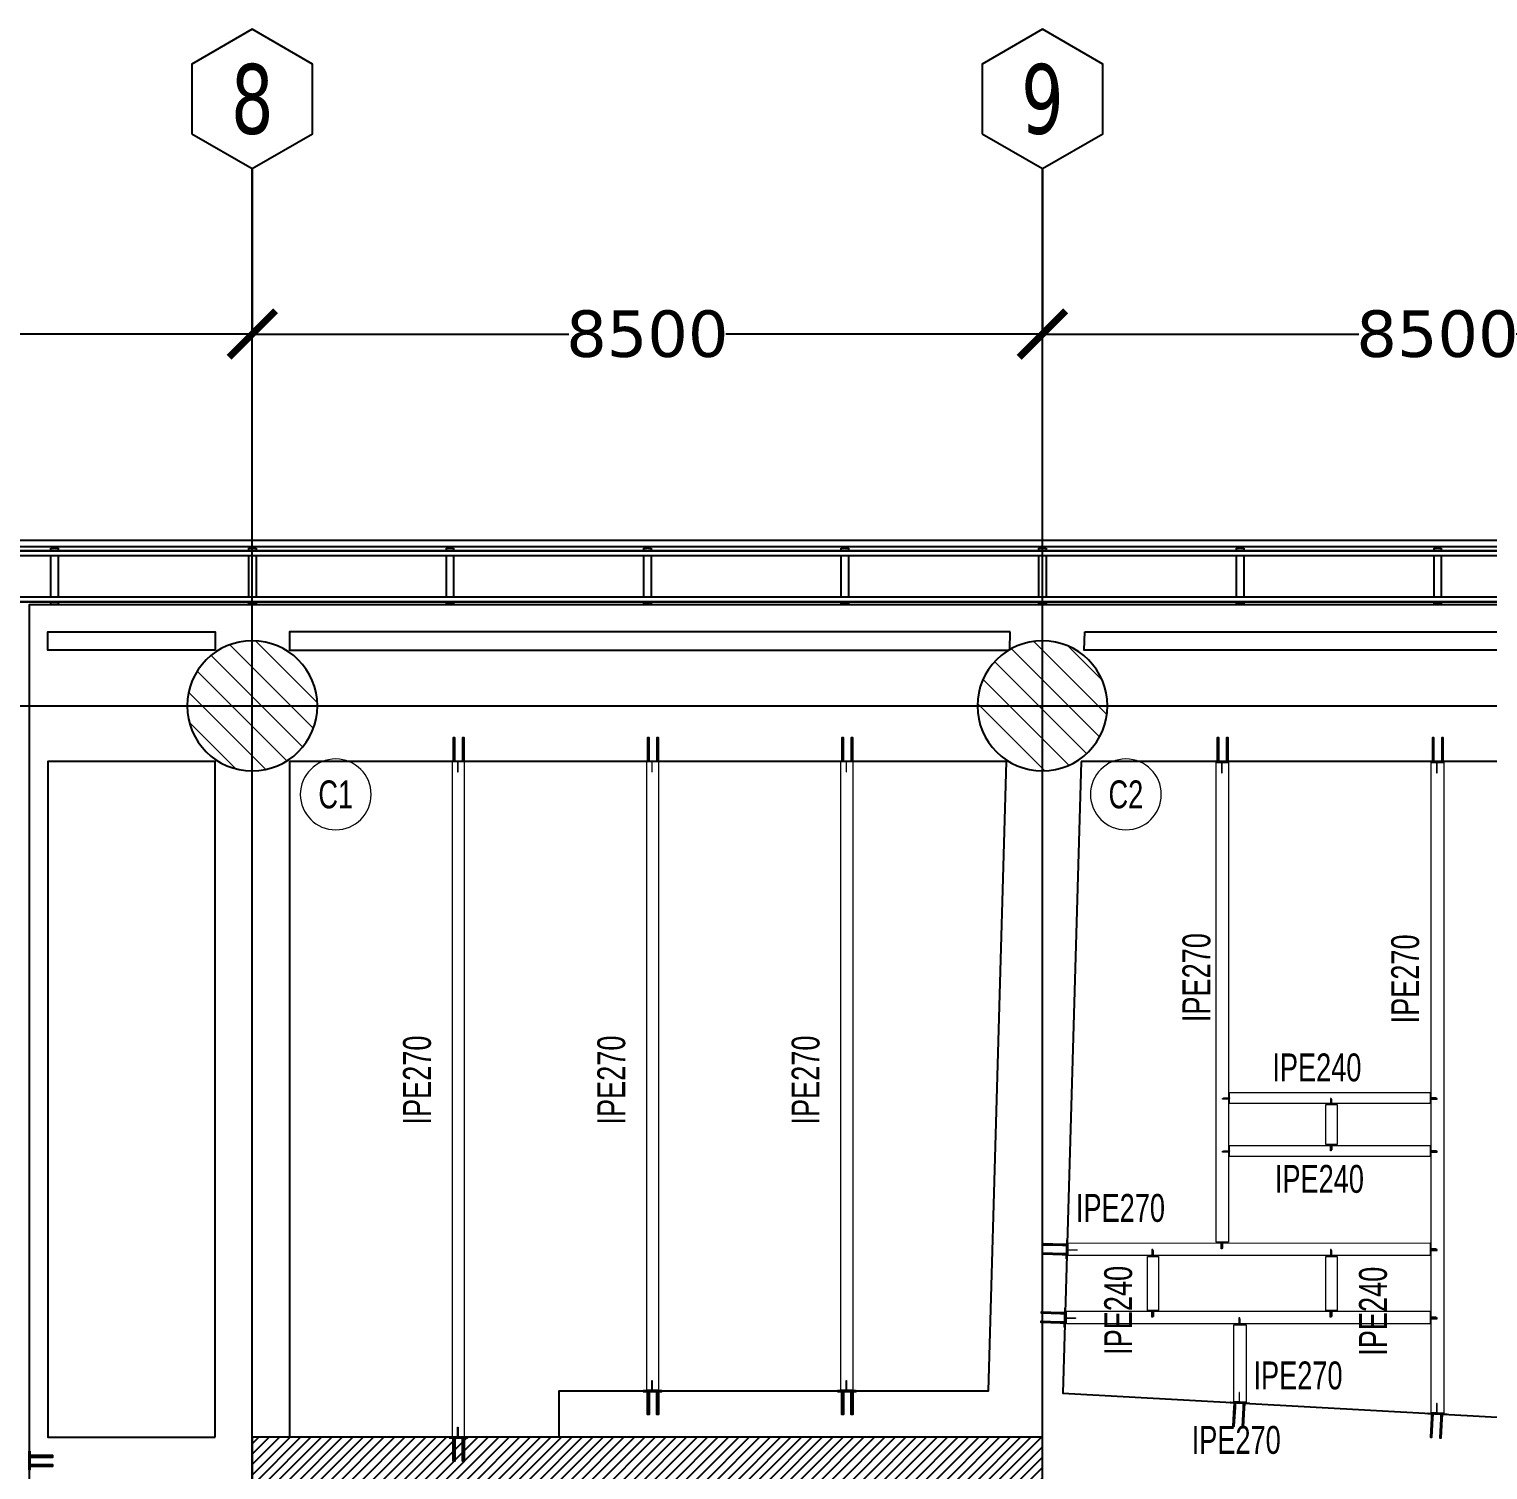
# Model space of a CAD drawing. Header units: millimetres. Extents: x -6598 to 74598, y -11659 to 33736.
# Drawn here: x 6100 to 21791, y 17280 to 32781 of the extents above; entities that cross this region are included whole.
import ezdxf
from ezdxf.enums import TextEntityAlignment as Align

# ---------------------------------------------------------------- set-up
doc = ezdxf.new("R2010")
doc.units = ezdxf.units.MM
for name, color, linetype, lineweight in [('0-1', 250, 'Continuous', 5), ('E_B_PLACA-1', 10, 'Continuous', 25), ('E_B_PLACA-2', 31, 'Continuous', 25), ('E_COLUMNAS', 1, 'Continuous', 18), ('E_COLUMNAS-2', 1, 'Continuous', 25), ('E_COLUMNAS-3', 1, 'Continuous', 35), ('E_TEXTO', 3, 'Continuous', 9), ('E_VIGAS-1', 31, 'Continuous', 25), ('E_VIGAS-2', 10, 'Continuous', 25), ('HCB-VIGAS', 4, 'Continuous', 15)]:
    doc.layers.add(name, color=color, linetype=linetype, lineweight=lineweight)
for name, color, linetype in [('COTAS', 8, 'Continuous'), ('HCB-ACH_PANT', 253, 'Continuous'), ('HCB-EJES', 1, 'Continuous'), ('HCB-PLATINAS', 5, 'Continuous'), ('HCB-ROTULOS', 2, 'Continuous'), ('HCB_PANTALLAS', 6, 'Continuous')]:
    doc.layers.add(name, color=color, linetype=linetype)
doc.styles.add('Arial Narrow', font='', dxfattribs={"width": 0.85, "height": 0.3})
doc.styles.add('Arial Narrow_1', font='', dxfattribs={"width": 0.85, "height": 0.3})
doc.styles.add('ROMANT', font='romant.shx', dxfattribs={"width": 0.8})
doc.styles.add('VERDANA', font='verdana.ttf')
doc.styles.get('Arial Narrow').set_extended_font_data('Arial Narrow')
doc.styles.get('Arial Narrow_1').set_extended_font_data('Arial Narrow')
doc.dimstyles.new('1.125', dxfattribs={"dimscale": 0, "dimtxt": 500, "dimasz": 500, "dimexe": 4, "dimexo": 4, "dimgap": 15, "dimtad": 0, "dimdec": 0, "dimzin": 4, "dimdsep": 46, "dimtxsty": 'ROMANT', "dimblk": 'ARCHTICK', "dimcen": -10, "dimclrd": 256, "dimclrt": 3, "dimadec": 0, "dimazin": 0, "dimtfac": 1, "dimtdec": 0, "dimtix": 1, "dimtmove": 0, "dimatfit": 0, "dimldrblk": 'OBLIQUE', "dimfxl": 0.05, "dimtolj": 1, "dimtzin": 0, "dimarcsym": 0})

# ---------------------------------------------------------------- blocks, each defined once
blk = doc.blocks.new('EST_SFM_VIGA-METALICA-SECCION-C - EST_SFM_VIGA-METALICA-UPN160-1606674-_34_00m_N_E_-NIVEL-9 DOC')
at = {"layer": 'E_VIGAS-1'}
for p, q in [((30.113, 0.018), (-30.274, 0.018)), ((-30.269, -0.047), (30.107, -0.047))]:
    blk.add_line(p, q, dxfattribs=at)
blk = doc.blocks.new('EST_SFM_VIGA-METALICA-SECCION-C - EST_SFM_VIGA-METALICA-UPN100-1526554-_34_00m_N_E_-NIVEL-9 DOC')
at = {"layer": 'E_VIGAS-2'}
for p, q in [((34.942, 0.018), (-34.929, 0.018)), ((-34.929, -0.032), (34.942, -0.032))]:
    blk.add_line(p, q, dxfattribs=at)
blk = doc.blocks.new('EST_SFM_VIGA-METALICA-SECCION-C - EST_SFM_VIGA-METALICA-UPN100-1526616-_34_00m_N_E_-NIVEL-9 DOC')
at = {"layer": 'E_VIGAS-2'}
for p, q in [((34.044, 0.032), (-34.827, 0.032)), ((-34.827, -0.018), (34.044, -0.018))]:
    blk.add_line(p, q, dxfattribs=at)
blk = doc.blocks.new('DCTIB_CNI_EST_MOD-1A-FAC_0001_rvt-1-_34_00m_N_E_-NIVEL-9 DOC')
at = {"layer": 'E_B_PLACA-1'}
for p, q in [((-75.147, 167.83), (-5.177, 167.83)), ((-5.727, 167.28), (-74.597, 167.28))]:
    blk.add_line(p, q, dxfattribs=at)
at = {"layer": 'E_B_PLACA-2'}
for p, q in [((-5.177, 167.83), (-75.147, 167.83)), ((-74.597, 167.28), (-5.727, 167.28))]:
    blk.add_line(p, q, dxfattribs=at)
at = {"layer": 'E_VIGAS-1'}
for p, q in [((-67.828, 167.859), (-67.8, 167.859)), ((-67.828, 167.858), (-67.828, 167.859)), ((-67.746, 167.858), (-67.828, 167.858)), ((-67.828, 167.83), (-67.828, 167.858)), ((-67.79, 167.864), (-67.79, 167.878)), ((-67.79, 167.859), (-67.79, 167.864)), ((-67.785, 167.878), (-67.785, 167.864)), ((-67.785, 167.864), (-67.785, 167.859)), ((-67.774, 167.859), (-67.746, 167.859)), ((-67.746, 167.859), (-67.746, 167.858)), ((-67.746, 167.83), (-67.746, 167.858)), ((-65.703, 167.858), (-65.703, 167.859)), ((-65.703, 167.859), (-65.675, 167.859)), ((-65.621, 167.858), (-65.703, 167.858)), ((-65.703, 167.858), (-65.703, 167.83)), ((-65.665, 167.864), (-65.665, 167.878)), ((-65.665, 167.859), (-65.665, 167.864)), ((-65.66, 167.878), (-65.66, 167.864)), ((-65.66, 167.864), (-65.66, 167.859)), ((-65.649, 167.859), (-65.621, 167.859)), ((-65.621, 167.859), (-65.621, 167.858)), ((-65.621, 167.858), (-65.621, 167.83)), ((-63.578, 167.858), (-63.578, 167.859)), ((-63.578, 167.859), (-63.55, 167.859)), ((-63.496, 167.858), (-63.578, 167.858)), ((-63.578, 167.858), (-63.578, 167.83)), ((-63.54, 167.864), (-63.54, 167.878)), ((-63.54, 167.859), (-63.54, 167.864)), ((-63.535, 167.878), (-63.535, 167.864)), ((-63.535, 167.864), (-63.535, 167.859)), ((-63.524, 167.859), (-63.496, 167.859)), ((-63.496, 167.859), (-63.496, 167.858)), ((-63.496, 167.858), (-63.496, 167.83)), ((-61.453, 167.858), (-61.453, 167.859)), ((-61.453, 167.859), (-61.425, 167.859)), ((-61.371, 167.858), (-61.453, 167.858)), ((-61.453, 167.858), (-61.453, 167.83)), ((-61.415, 167.864), (-61.415, 167.878)), ((-61.415, 167.859), (-61.415, 167.864)), ((-61.41, 167.878), (-61.41, 167.864)), ((-61.41, 167.864), (-61.41, 167.859)), ((-61.399, 167.859), (-61.371, 167.859)), ((-61.371, 167.859), (-61.371, 167.858)), ((-61.371, 167.858), (-61.371, 167.83)), ((-59.328, 167.859), (-59.3, 167.859)), ((-59.328, 167.858), (-59.328, 167.859)), ((-59.246, 167.858), (-59.328, 167.858)), ((-59.328, 167.83), (-59.328, 167.858)), ((-59.29, 167.864), (-59.29, 167.878)), ((-59.29, 167.859), (-59.29, 167.864)), ((-59.285, 167.878), (-59.285, 167.864)), ((-59.285, 167.864), (-59.285, 167.859)), ((-59.274, 167.859), (-59.246, 167.859)), ((-59.246, 167.859), (-59.246, 167.858)), ((-59.246, 167.83), (-59.246, 167.858)), ((-57.203, 167.858), (-57.203, 167.859)), ((-57.203, 167.859), (-57.176, 167.859)), ((-57.121, 167.858), (-57.203, 167.858)), ((-57.203, 167.858), (-57.203, 167.83)), ((-57.165, 167.864), (-57.165, 167.878)), ((-57.165, 167.859), (-57.165, 167.864)), ((-57.16, 167.878), (-57.16, 167.864)), ((-57.16, 167.864), (-57.16, 167.859)), ((-57.149, 167.859), (-57.121, 167.859)), ((-57.121, 167.859), (-57.121, 167.858)), ((-57.121, 167.858), (-57.121, 167.83)), ((-55.078, 167.858), (-55.078, 167.859)), ((-55.078, 167.859), (-55.05, 167.859)), ((-54.996, 167.858), (-55.078, 167.858)), ((-55.078, 167.858), (-55.078, 167.83)), ((-55.04, 167.864), (-55.04, 167.878)), ((-55.04, 167.859), (-55.04, 167.864)), ((-55.035, 167.878), (-55.035, 167.864)), ((-55.035, 167.864), (-55.035, 167.859)), ((-55.024, 167.859), (-54.996, 167.859)), ((-54.996, 167.859), (-54.996, 167.858)), ((-54.996, 167.858), (-54.996, 167.83)), ((-52.953, 167.858), (-52.953, 167.859)), ((-52.953, 167.859), (-52.925, 167.859)), ((-52.871, 167.858), (-52.953, 167.858)), ((-52.953, 167.858), (-52.953, 167.83)), ((-52.915, 167.864), (-52.915, 167.878)), ((-52.915, 167.859), (-52.915, 167.864)), ((-52.91, 167.878), (-52.91, 167.864)), ((-52.91, 167.864), (-52.91, 167.859)), ((-52.899, 167.859), (-52.871, 167.859)), ((-52.871, 167.859), (-52.871, 167.858)), ((-52.871, 167.858), (-52.871, 167.83)), ((-67.828, 167.252), (-67.828, 167.28)), ((-67.746, 167.252), (-67.746, 167.28)), ((-65.703, 167.28), (-65.703, 167.263)), ((-65.621, 167.28), (-65.621, 167.263)), ((-63.578, 167.28), (-63.578, 167.263)), ((-63.496, 167.28), (-63.496, 167.263)), ((-61.453, 167.28), (-61.453, 167.263)), ((-61.371, 167.28), (-61.371, 167.263)), ((-59.328, 167.263), (-59.328, 167.28)), ((-59.246, 167.263), (-59.246, 167.28)), ((-57.203, 167.28), (-57.203, 167.263)), ((-57.121, 167.28), (-57.121, 167.263)), ((-55.078, 167.28), (-55.078, 167.263)), ((-54.996, 167.28), (-54.996, 167.263)), ((-52.953, 167.28), (-52.953, 167.26)), ((-52.871, 167.28), (-52.871, 167.26)), ((-67.746, 167.252), (-67.828, 167.252)), ((-65.621, 167.263), (-65.703, 167.263)), ((-63.496, 167.263), (-63.578, 167.263)), ((-61.371, 167.263), (-61.453, 167.263)), ((-59.246, 167.263), (-59.328, 167.263)), ((-57.121, 167.263), (-57.203, 167.263)), ((-54.996, 167.263), (-55.078, 167.263)), ((-52.871, 167.26), (-52.953, 167.26))]:
    blk.add_line(p, q, dxfattribs=at)
for points, knots in [([(-67.79, 167.864), (-67.79, 167.863), (-67.79, 167.862), (-67.792, 167.86), (-67.793, 167.86), (-67.795, 167.859), (-67.796, 167.859), (-67.797, 167.859), (-67.799, 167.859), (-67.8, 167.859)], [0, 0, 0, 0, 0.285714, 0.428571, 0.571429, 0.678571, 0.732143, 0.785714, 1, 1, 1, 1]), ([(-67.8, 167.859), (-67.799, 167.859), (-67.798, 167.859), (-67.795, 167.859), (-67.793, 167.86), (-67.791, 167.86), (-67.79, 167.862), (-67.79, 167.863), (-67.79, 167.864)], [0, 0, 0, 0, 0.142857, 0.285714, 0.428571, 0.571429, 0.785714, 1, 1, 1, 1]), ([(-67.785, 167.864), (-67.785, 167.863), (-67.784, 167.862), (-67.783, 167.86), (-67.781, 167.86), (-67.78, 167.859), (-67.779, 167.859), (-67.777, 167.859), (-67.775, 167.859), (-67.774, 167.859)], [0, 0, 0, 0, 0.285714, 0.428571, 0.571429, 0.678571, 0.732143, 0.785714, 1, 1, 1, 1]), ([(-67.774, 167.859), (-67.775, 167.859), (-67.776, 167.859), (-67.779, 167.859), (-67.781, 167.86), (-67.783, 167.86), (-67.784, 167.862), (-67.785, 167.863), (-67.785, 167.864)], [0, 0, 0, 0, 0.142857, 0.285714, 0.428571, 0.571429, 0.785714, 1, 1, 1, 1]), ([(-65.675, 167.859), (-65.674, 167.859), (-65.673, 167.859), (-65.67, 167.859), (-65.668, 167.86), (-65.666, 167.86), (-65.665, 167.862), (-65.665, 167.863), (-65.665, 167.864)], [0, 0, 0, 0, 0.142857, 0.285714, 0.428571, 0.571429, 0.785714, 1, 1, 1, 1]), ([(-65.665, 167.864), (-65.665, 167.863), (-65.665, 167.862), (-65.667, 167.86), (-65.668, 167.86), (-65.67, 167.859), (-65.671, 167.859), (-65.672, 167.859), (-65.674, 167.859), (-65.675, 167.859)], [0, 0, 0, 0, 0.285714, 0.428571, 0.571429, 0.678571, 0.732143, 0.785714, 1, 1, 1, 1]), ([(-65.649, 167.859), (-65.65, 167.859), (-65.651, 167.859), (-65.654, 167.859), (-65.656, 167.86), (-65.658, 167.86), (-65.659, 167.862), (-65.66, 167.863), (-65.66, 167.864)], [0, 0, 0, 0, 0.142857, 0.285714, 0.428571, 0.571429, 0.785714, 1, 1, 1, 1]), ([(-65.66, 167.864), (-65.66, 167.863), (-65.659, 167.862), (-65.658, 167.86), (-65.656, 167.86), (-65.655, 167.859), (-65.654, 167.859), (-65.652, 167.859), (-65.65, 167.859), (-65.649, 167.859)], [0, 0, 0, 0, 0.285714, 0.428571, 0.571429, 0.678571, 0.732143, 0.785714, 1, 1, 1, 1]), ([(-63.55, 167.859), (-63.549, 167.859), (-63.548, 167.859), (-63.545, 167.859), (-63.543, 167.86), (-63.541, 167.86), (-63.54, 167.862), (-63.54, 167.863), (-63.54, 167.864)], [0, 0, 0, 0, 0.142857, 0.285714, 0.428571, 0.571429, 0.785714, 1, 1, 1, 1]), ([(-63.54, 167.864), (-63.54, 167.863), (-63.54, 167.862), (-63.542, 167.86), (-63.543, 167.86), (-63.545, 167.859), (-63.546, 167.859), (-63.547, 167.859), (-63.549, 167.859), (-63.55, 167.859)], [0, 0, 0, 0, 0.285714, 0.428571, 0.571429, 0.678571, 0.732143, 0.785714, 1, 1, 1, 1]), ([(-63.524, 167.859), (-63.525, 167.859), (-63.526, 167.859), (-63.529, 167.859), (-63.531, 167.86), (-63.533, 167.86), (-63.534, 167.862), (-63.535, 167.863), (-63.535, 167.864)], [0, 0, 0, 0, 0.142857, 0.285714, 0.428571, 0.571429, 0.785714, 1, 1, 1, 1]), ([(-63.535, 167.864), (-63.535, 167.863), (-63.534, 167.862), (-63.533, 167.86), (-63.531, 167.86), (-63.53, 167.859), (-63.529, 167.859), (-63.527, 167.859), (-63.525, 167.859), (-63.524, 167.859)], [0, 0, 0, 0, 0.285714, 0.428571, 0.571429, 0.678571, 0.732143, 0.785714, 1, 1, 1, 1]), ([(-61.425, 167.859), (-61.424, 167.859), (-61.423, 167.859), (-61.42, 167.859), (-61.418, 167.86), (-61.416, 167.86), (-61.415, 167.862), (-61.415, 167.863), (-61.415, 167.864)], [0, 0, 0, 0, 0.142857, 0.285714, 0.428571, 0.571429, 0.785714, 1, 1, 1, 1]), ([(-61.415, 167.864), (-61.415, 167.863), (-61.415, 167.862), (-61.417, 167.86), (-61.418, 167.86), (-61.42, 167.859), (-61.421, 167.859), (-61.422, 167.859), (-61.424, 167.859), (-61.425, 167.859)], [0, 0, 0, 0, 0.285714, 0.428571, 0.571429, 0.678571, 0.732143, 0.785714, 1, 1, 1, 1]), ([(-61.399, 167.859), (-61.4, 167.859), (-61.401, 167.859), (-61.404, 167.859), (-61.406, 167.86), (-61.408, 167.86), (-61.409, 167.862), (-61.41, 167.863), (-61.41, 167.864)], [0, 0, 0, 0, 0.142857, 0.285714, 0.428571, 0.571429, 0.785714, 1, 1, 1, 1]), ([(-61.41, 167.864), (-61.41, 167.863), (-61.409, 167.862), (-61.408, 167.86), (-61.406, 167.86), (-61.405, 167.859), (-61.404, 167.859), (-61.402, 167.859), (-61.4, 167.859), (-61.399, 167.859)], [0, 0, 0, 0, 0.285714, 0.428571, 0.571429, 0.678571, 0.732143, 0.785714, 1, 1, 1, 1]), ([(-59.29, 167.864), (-59.29, 167.863), (-59.29, 167.862), (-59.292, 167.86), (-59.293, 167.86), (-59.295, 167.859), (-59.296, 167.859), (-59.297, 167.859), (-59.299, 167.859), (-59.3, 167.859)], [0, 0, 0, 0, 0.285714, 0.428571, 0.571429, 0.678571, 0.732143, 0.785714, 1, 1, 1, 1]), ([(-59.3, 167.859), (-59.299, 167.859), (-59.298, 167.859), (-59.295, 167.859), (-59.293, 167.86), (-59.291, 167.86), (-59.29, 167.862), (-59.29, 167.863), (-59.29, 167.864)], [0, 0, 0, 0, 0.142857, 0.285714, 0.428571, 0.571429, 0.785714, 1, 1, 1, 1]), ([(-59.285, 167.864), (-59.285, 167.863), (-59.284, 167.862), (-59.283, 167.86), (-59.281, 167.86), (-59.28, 167.859), (-59.279, 167.859), (-59.277, 167.859), (-59.275, 167.859), (-59.274, 167.859)], [0, 0, 0, 0, 0.285714, 0.428571, 0.571429, 0.678571, 0.732143, 0.785714, 1, 1, 1, 1]), ([(-59.274, 167.859), (-59.275, 167.859), (-59.276, 167.859), (-59.279, 167.859), (-59.281, 167.86), (-59.283, 167.86), (-59.284, 167.862), (-59.285, 167.863), (-59.285, 167.864)], [0, 0, 0, 0, 0.142857, 0.285714, 0.428571, 0.571429, 0.785714, 1, 1, 1, 1]), ([(-57.176, 167.859), (-57.175, 167.859), (-57.173, 167.859), (-57.171, 167.859), (-57.168, 167.86), (-57.167, 167.86), (-57.165, 167.862), (-57.165, 167.863), (-57.165, 167.864)], [0, 0, 0, 0, 0.142857, 0.285714, 0.428571, 0.571429, 0.785714, 1, 1, 1, 1]), ([(-57.165, 167.864), (-57.165, 167.863), (-57.165, 167.862), (-57.167, 167.86), (-57.168, 167.86), (-57.17, 167.859), (-57.171, 167.859), (-57.173, 167.859), (-57.174, 167.859), (-57.176, 167.859)], [0, 0, 0, 0, 0.285714, 0.428571, 0.571429, 0.678571, 0.732143, 0.785714, 1, 1, 1, 1]), ([(-57.149, 167.859), (-57.15, 167.859), (-57.152, 167.859), (-57.154, 167.859), (-57.156, 167.86), (-57.158, 167.86), (-57.16, 167.862), (-57.16, 167.863), (-57.16, 167.864)], [0, 0, 0, 0, 0.142857, 0.285714, 0.428571, 0.571429, 0.785714, 1, 1, 1, 1]), ([(-57.16, 167.864), (-57.16, 167.863), (-57.159, 167.862), (-57.158, 167.86), (-57.156, 167.86), (-57.155, 167.859), (-57.154, 167.859), (-57.152, 167.859), (-57.15, 167.859), (-57.149, 167.859)], [0, 0, 0, 0, 0.285714, 0.428571, 0.571429, 0.678571, 0.732143, 0.785714, 1, 1, 1, 1]), ([(-55.05, 167.859), (-55.049, 167.859), (-55.048, 167.859), (-55.045, 167.859), (-55.043, 167.86), (-55.041, 167.86), (-55.04, 167.862), (-55.04, 167.863), (-55.04, 167.864)], [0, 0, 0, 0, 0.142857, 0.285714, 0.428571, 0.571429, 0.785714, 1, 1, 1, 1]), ([(-55.04, 167.864), (-55.04, 167.863), (-55.04, 167.862), (-55.042, 167.86), (-55.043, 167.86), (-55.045, 167.859), (-55.046, 167.859), (-55.047, 167.859), (-55.049, 167.859), (-55.05, 167.859)], [0, 0, 0, 0, 0.285714, 0.428571, 0.571429, 0.678571, 0.732143, 0.785714, 1, 1, 1, 1]), ([(-55.024, 167.859), (-55.025, 167.859), (-55.026, 167.859), (-55.029, 167.859), (-55.031, 167.86), (-55.033, 167.86), (-55.034, 167.862), (-55.035, 167.863), (-55.035, 167.864)], [0, 0, 0, 0, 0.142857, 0.285714, 0.428571, 0.571429, 0.785714, 1, 1, 1, 1]), ([(-55.035, 167.864), (-55.035, 167.863), (-55.034, 167.862), (-55.033, 167.86), (-55.031, 167.86), (-55.03, 167.859), (-55.029, 167.859), (-55.027, 167.859), (-55.025, 167.859), (-55.024, 167.859)], [0, 0, 0, 0, 0.285714, 0.428571, 0.571429, 0.678571, 0.732143, 0.785714, 1, 1, 1, 1]), ([(-52.925, 167.859), (-52.924, 167.859), (-52.923, 167.859), (-52.92, 167.859), (-52.918, 167.86), (-52.916, 167.86), (-52.915, 167.862), (-52.915, 167.863), (-52.915, 167.864)], [0, 0, 0, 0, 0.142857, 0.285714, 0.428571, 0.571429, 0.785714, 1, 1, 1, 1]), ([(-52.915, 167.864), (-52.915, 167.863), (-52.915, 167.862), (-52.917, 167.86), (-52.918, 167.86), (-52.92, 167.859), (-52.921, 167.859), (-52.922, 167.859), (-52.924, 167.859), (-52.925, 167.859)], [0, 0, 0, 0, 0.285714, 0.428571, 0.571429, 0.678571, 0.732143, 0.785714, 1, 1, 1, 1]), ([(-52.899, 167.859), (-52.9, 167.859), (-52.901, 167.859), (-52.904, 167.859), (-52.906, 167.86), (-52.908, 167.86), (-52.909, 167.862), (-52.91, 167.863), (-52.91, 167.864)], [0, 0, 0, 0, 0.142857, 0.285714, 0.428571, 0.571429, 0.785714, 1, 1, 1, 1]), ([(-52.91, 167.864), (-52.91, 167.863), (-52.909, 167.862), (-52.908, 167.86), (-52.906, 167.86), (-52.905, 167.859), (-52.904, 167.859), (-52.902, 167.859), (-52.9, 167.859), (-52.899, 167.859)], [0, 0, 0, 0, 0.285714, 0.428571, 0.571429, 0.678571, 0.732143, 0.785714, 1, 1, 1, 1])]:
    blk.add_open_spline(points, degree=3, knots=knots, dxfattribs=at)
at = {"layer": 'E_VIGAS-2'}
for p, q in [((-67.828, 167.33), (-67.828, 167.78)), ((-67.746, 167.33), (-67.746, 167.78)), ((-65.703, 167.78), (-65.703, 167.33)), ((-65.621, 167.78), (-65.621, 167.33)), ((-63.578, 167.78), (-63.578, 167.33)), ((-63.496, 167.78), (-63.496, 167.33)), ((-61.453, 167.78), (-61.453, 167.33)), ((-61.371, 167.78), (-61.371, 167.33)), ((-59.328, 167.33), (-59.328, 167.78)), ((-59.246, 167.33), (-59.246, 167.78)), ((-57.203, 167.78), (-57.203, 167.33)), ((-57.121, 167.78), (-57.121, 167.33)), ((-55.078, 167.78), (-55.078, 167.33)), ((-54.996, 167.78), (-54.996, 167.33)), ((-52.953, 167.78), (-52.953, 167.33)), ((-52.871, 167.78), (-52.871, 167.33))]:
    blk.add_line(p, q, dxfattribs=at)
at = {"layer": 'E_VIGAS-1'}
for name, p in [('EST_SFM_VIGA-METALICA-SECCION-C - EST_SFM_VIGA-METALICA-UPN160-1606674-_34_00m_N_E_-NIVEL-9 DOC', (-40.084, 167.925)), ('EST_SFM_VIGA-METALICA-SECCION-C - EST_SFM_VIGA-METALICA-UPN100-1526554-_34_00m_N_E_-NIVEL-9 DOC', (-40.169, 167.812)), ('EST_SFM_VIGA-METALICA-SECCION-C - EST_SFM_VIGA-METALICA-UPN100-1526616-_34_00m_N_E_-NIVEL-9 DOC', (-39.77, 167.298))]:
    blk.add_blockref(name, p, dxfattribs=at)
blk = doc.blocks.new('EST_SCM_COLUMNA-SECCION-CIRCULAR - EST_SCM_COLUMNA-CONCRETO-CIRCULAR_Ø_140cm-2594354-_34_00m_N_E_-NIVEL-9 DOC')
at = {"layer": 'E_COLUMNAS'}
h = blk.add_hatch(dxfattribs=at)
h.set_pattern_fill('FP_13', color=256, style=0, pattern_type=2)
h.set_pattern_definition([(135, (65.662, -166.162), (-0.15909903, -0.15909903), [])])
h.paths.add_polyline_path([(0, -0.7), (0.091, -0.694), (0.181, -0.676), (0.268, -0.647), (0.359, -0.6), (0.426, -0.555), (0.501, -0.488), (0.559, -0.42), (0.609, -0.345), (0.65, -0.258), (0.678, -0.174), (0.694, -0.084), (0.7, 0.001), (0.694, 0.091), (0.676, 0.181), (0.647, 0.268), (0.606, 0.35), (0.555, 0.426), (0.495, 0.495), (0.426, 0.555), (0.35, 0.606), (0.268, 0.647), (0.169, 0.679), (0.079, 0.695), (0, 0.7), (-0.091, 0.694), (-0.181, 0.676), (-0.268, 0.647), (-0.35, 0.606), (-0.426, 0.555), (-0.495, 0.495), (-0.555, 0.426), (-0.606, 0.35), (-0.65, 0.258), (-0.678, 0.174), (-0.694, 0.084), (-0.7, 0), (-0.694, -0.091), (-0.676, -0.181), (-0.647, -0.268), (-0.606, -0.35), (-0.555, -0.426), (-0.495, -0.495), (-0.426, -0.555), (-0.35, -0.606), (-0.268, -0.647), (-0.169, -0.679), (-0.079, -0.695), (0, -0.7)])
at = {"layer": 'E_COLUMNAS-2'}
for start, end in [(0, 180), (180, 0)]:
    blk.add_arc((0, 0), 0.7, start, end, dxfattribs=at)
blk = doc.blocks.new('EST_SCM_COLUMNA-SECCION-CIRCULAR - EST_SCM_COLUMNA-CONCRETO-CIRCULAR_Ø_140cm-V15-_34_00m_N_E_-NIVEL-9 DOC')
at = {"layer": 'E_COLUMNAS'}
h = blk.add_hatch(dxfattribs=at)
h.set_pattern_fill('FP_15', color=256, style=0, pattern_type=2)
h.set_pattern_definition([(135, (57.162, -166.162), (-0.15909903, -0.15909903), [])])
h.paths.add_polyline_path([(0, -0.7), (0.091, -0.694), (0.181, -0.676), (0.268, -0.647), (0.359, -0.6), (0.434, -0.549), (0.501, -0.488), (0.56, -0.419), (0.609, -0.344), (0.648, -0.263), (0.677, -0.177), (0.694, -0.088), (0.7, 0.001), (0.694, 0.091), (0.676, 0.181), (0.647, 0.268), (0.606, 0.35), (0.555, 0.426), (0.495, 0.495), (0.426, 0.555), (0.35, 0.606), (0.268, 0.647), (0.181, 0.676), (0.091, 0.694), (0, 0.7), (-0.104, 0.692), (-0.193, 0.672), (-0.268, 0.647), (-0.361, 0.599), (-0.435, 0.548), (-0.501, 0.488), (-0.56, 0.419), (-0.609, 0.344), (-0.648, 0.263), (-0.677, 0.177), (-0.694, 0.084), (-0.7, 0), (-0.694, -0.091), (-0.676, -0.181), (-0.647, -0.268), (-0.606, -0.35), (-0.555, -0.426), (-0.491, -0.498), (-0.426, -0.555), (-0.35, -0.606), (-0.268, -0.647), (-0.181, -0.676), (-0.084, -0.694), (0, -0.7)])
at = {"layer": 'E_COLUMNAS-2'}
for start, end in [(0, 180), (180, 0)]:
    blk.add_arc((0, 0), 0.7, start, end, dxfattribs=at)
blk = doc.blocks.new('_ArchTick')
at = {"color": 0, "linetype": 'ByBlock', "const_width": 0.15}
blk.add_lwpolyline([(-0.5, -0.5), (0.5, 0.5)], dxfattribs=at)
blk = doc.blocks.new('*D456')
at = {"layer": 'COTAS', "color": 0, "lineweight": -2, "transparency": 16777216}
for p, q in [((0, 31277), (0, 29496)), ((8500, 31277), (8500, 29496))]:
    blk.add_line(p, q, dxfattribs=at)
at = {"layer": 'COTAS', "lineweight": -2, "transparency": 16777216}
for p, q in [((0, 29500), (3404, 29500)), ((8500, 29500), (5096, 29500))]:
    blk.add_line(p, q, dxfattribs=at)
at = {"layer": 'Defpoints', "color": 0, "transparency": 16777216}
for p in [(0, 31281), (8500, 31281), (0, 29500)]:
    blk.add_point(p, dxfattribs=at)
at = {"layer": 'COTAS', "lineweight": -2, "transparency": 16777216, "xscale": 500, "yscale": 500, "zscale": 500, "rotation": 180}
blk.add_blockref('_ArchTick', (0, 29500), dxfattribs=at)
at = {"layer": 'COTAS', "lineweight": -2, "transparency": 16777216, "xscale": 500, "yscale": 500, "zscale": 500}
blk.add_blockref('_ArchTick', (8500, 29500), dxfattribs=at)
at = {"layer": 'COTAS', "color": 3, "transparency": 16777216, "insert": (4250, 29500), "char_height": 500, "attachment_point": 5, "style": 'VERDANA'}
blk.add_mtext('\\A1;8500', dxfattribs=at)
blk = doc.blocks.new('_Oblique')
at = {"color": 0, "linetype": 'ByBlock', "lineweight": -2}
blk.add_line((-0.5, -0.5), (0.5, 0.5), dxfattribs=at)
blk = doc.blocks.new('*D457')
at = {"layer": 'COTAS', "color": 0, "lineweight": -2, "transparency": 16777216}
for p, q in [((8500, 31277), (8500, 29496)), ((17000, 31277), (17000, 29496))]:
    blk.add_line(p, q, dxfattribs=at)
at = {"layer": 'COTAS', "lineweight": -2, "transparency": 16777216}
for p, q in [((8500, 29500), (11904, 29500)), ((17000, 29500), (13596, 29500))]:
    blk.add_line(p, q, dxfattribs=at)
at = {"layer": 'Defpoints', "color": 0, "transparency": 16777216}
for p in [(8500, 31281), (17000, 31281), (8500, 29500)]:
    blk.add_point(p, dxfattribs=at)
at = {"layer": 'COTAS', "lineweight": -2, "transparency": 16777216, "xscale": 500, "yscale": 500, "zscale": 500, "rotation": 180}
blk.add_blockref('_ArchTick', (8500, 29500), dxfattribs=at)
at = {"layer": 'COTAS', "lineweight": -2, "transparency": 16777216, "xscale": 500, "yscale": 500, "zscale": 500}
blk.add_blockref('_ArchTick', (17000, 29500), dxfattribs=at)
at = {"layer": 'COTAS', "color": 3, "transparency": 16777216, "insert": (12750, 29500), "char_height": 500, "attachment_point": 5, "style": 'VERDANA'}
blk.add_mtext('\\A1;8500', dxfattribs=at)
blk = doc.blocks.new('*D458')
at = {"layer": 'COTAS', "color": 0, "lineweight": -2, "transparency": 16777216}
for p, q in [((17000, 31277), (17000, 29496)), ((25500, 31277), (25500, 29496))]:
    blk.add_line(p, q, dxfattribs=at)
at = {"layer": 'COTAS', "lineweight": -2, "transparency": 16777216}
for p, q in [((17000, 29500), (20404, 29500)), ((25500, 29500), (22096, 29500))]:
    blk.add_line(p, q, dxfattribs=at)
at = {"layer": 'Defpoints', "color": 0, "transparency": 16777216}
for p in [(17000, 31281), (25500, 31281), (17000, 29500)]:
    blk.add_point(p, dxfattribs=at)
at = {"layer": 'COTAS', "lineweight": -2, "transparency": 16777216, "xscale": 500, "yscale": 500, "zscale": 500, "rotation": 180}
blk.add_blockref('_ArchTick', (17000, 29500), dxfattribs=at)
at = {"layer": 'COTAS', "lineweight": -2, "transparency": 16777216, "xscale": 500, "yscale": 500, "zscale": 500}
blk.add_blockref('_ArchTick', (25500, 29500), dxfattribs=at)
at = {"layer": 'COTAS', "color": 3, "transparency": 16777216, "insert": (21250, 29500), "char_height": 500, "attachment_point": 5, "style": 'VERDANA'}
blk.add_mtext('\\A1;8500', dxfattribs=at)
blk = doc.blocks.new('CNI_TAG COLUMNAS CONCRETO MARCA - CNI_COLUMNA CONCRETO-582370-PLANTA TIPO PISO 18 A PISO 23')
at = {"layer": 'E_TEXTO'}
for start, end in [(360, 180), (180, 360)]:
    blk.add_arc((0.00026, -0.00015), 0.00254, start, end, dxfattribs=at)

msp = doc.modelspace()

# ---------------------------------------------------------------- hatches: boundary and pattern name
at = {"layer": 'HCB-ACH_PANT'}
h = msp.add_hatch(dxfattribs=at)
h.set_pattern_fill('ANSI31', color=256, scale=25)
h.set_pattern_definition([(45, (-21179.4, -55448.73), (-56.1266, 56.1266), [])])
h.paths.add_polyline_path([(8500.2, 8370.2), (8500.2, 7870.2), (17000.2, 7870.2), (17000.2, 8370.2), (12600.2, 8370.2), (12600.2, 17130.2), (17000.2, 17130.2), (17000.2, 17630.2), (8500.2, 17630.2), (8500.2, 17130.2), (12200.2, 17130.2), (12200.2, 8370.2)])

# ---------------------------------------------------------------- linework, layer by layer
at = {"layer": 'E_VIGAS-1', "color": 30, "true_color": 0xf26722}
for points in [[(61910.1, 26585.6), (6100.1, 26585.6), (6100.1, -1095.8), (61910.1, -1095.9)], [(16654.5, 26295.9), (8900, 26295.9), (8900, 26100), (16639.5, 26100), (16649.1, 26105.6)], [(17454.8, 26296), (25200.1, 26295.9), (25200, 26132.4), (25139.5, 26100), (17449.3, 26100)], [(17415, 24900), (17221.2, 18106.5), (25200.1, 17664.9), (25200.1, 24900)]]:
    msp.add_lwpolyline(points, close=True, dxfattribs=at)
for points in [[(8100, 26100), (6300.1, 26100), (6300.1, 26295.9), (8100, 26295.9), (8100, 26100)], [(8100, 17630.1), (8100, 24900), (6300, 24900), (6300.1, 17632.5), (8100, 17632.5)], [(11800.1, 17630.1), (11800.1, 18130.1), (16421.5, 18130.1), (16614.7, 24900), (8900, 24900), (8900, 17630.1)]]:
    msp.add_lwpolyline(points, dxfattribs=at)
at = {"layer": 'HCB-EJES'}
for p, q in [((8500.1, -5780.2), (8500.1, 31280.5)), ((17000.1, -5780.2), (17000.1, 31280.5)), ((-5098.2, 25500), (73098.4, 25500))]:
    msp.add_line(p, q, dxfattribs=at)
at = {"layer": 'HCB-PLATINAS', "color": 5}
for points in [[(10667.1, 24907.5), (10670.7, 24906), (10674.3, 24907.5), (10676.4, 24908.3), (10678.7, 24914), (10678.7, 24951.5), (10678.7, 25156), (10662.7, 25156), (10662.7, 24951.5), (10662.7, 24914), (10665.1, 24908.3)], [(10767.1, 24907.5), (10770.7, 24906), (10774.3, 24907.5), (10776.4, 24908.3), (10778.7, 24914), (10778.7, 24951.5), (10778.7, 25156), (10762.7, 25156), (10762.7, 24951.5), (10762.7, 24914), (10765.1, 24908.3)], [(12757.1, 24907.5), (12760.7, 24906), (12764.3, 24907.5), (12766.4, 24908.3), (12768.7, 24914), (12768.7, 24951.5), (12768.7, 25156), (12752.7, 25156), (12752.7, 24951.5), (12752.7, 24914), (12755.1, 24908.3)], [(12857.1, 24907.5), (12860.7, 24906), (12864.3, 24907.5), (12866.4, 24908.3), (12868.7, 24914), (12868.7, 24951.5), (12868.7, 25156), (12852.7, 25156), (12852.7, 24951.5), (12852.7, 24914), (12855.1, 24908.3)], [(14847.1, 24907.5), (14850.7, 24906), (14854.3, 24907.5), (14856.4, 24908.3), (14858.7, 24914), (14858.7, 24951.5), (14858.7, 25156), (14842.7, 25156), (14842.7, 24951.5), (14842.7, 24914), (14845.1, 24908.3)], [(14947.1, 24907.5), (14950.7, 24906), (14954.3, 24907.5), (14956.4, 24908.3), (14958.7, 24914), (14958.7, 24951.5), (14958.7, 25156), (14942.7, 25156), (14942.7, 24951.5), (14942.7, 24914), (14945.1, 24908.3)], [(18885.7, 24907.5), (18889.3, 24906), (18892.9, 24907.5), (18895, 24908.3), (18897.3, 24914), (18897.3, 24951.5), (18897.3, 25156), (18881.3, 25156), (18881.3, 24951.5), (18881.3, 24914), (18883.7, 24908.3)], [(18985.7, 24907.5), (18989.3, 24906), (18992.9, 24907.5), (18995, 24908.3), (18997.3, 24914), (18997.3, 24951.5), (18997.3, 25156), (18981.3, 25156), (18981.3, 24951.5), (18981.3, 24914), (18983.7, 24908.3)], [(21200.6, 24907.5), (21204.3, 24906), (21207.9, 24907.5), (21209.9, 24908.3), (21212.3, 24914), (21212.3, 24951.5), (21212.3, 25156), (21196.3, 25156), (21196.3, 24951.5), (21196.3, 24914), (21198.6, 24908.3)], [(21300.6, 24907.5), (21304.3, 24906), (21307.9, 24907.5), (21309.9, 24908.3), (21312.3, 24914), (21312.3, 24951.5), (21312.3, 25156), (21296.3, 25156), (21296.3, 24951.5), (21296.3, 24914), (21298.6, 24908.3)], [(17256.3, 19603.1), (17257.7, 19599.4), (17256.1, 19595.9), (17255.1, 19593.8), (17249.4, 19591.7), (17211.9, 19592.8), (17007.5, 19599), (17008, 19615), (17212.4, 19608.8), (17249.9, 19607.7), (17255.5, 19605.2)], [(17259.3, 19703), (17260.7, 19699.4), (17259.1, 19695.8), (17258.2, 19693.8), (17252.5, 19691.6), (17215, 19692.8), (17010.6, 19699), (17011.1, 19715), (17215.5, 19708.8), (17252.9, 19707.6), (17258.5, 19705.1)], [(17235.3, 18868.1), (17236.7, 18864.4), (17235.1, 18860.8), (17234.2, 18858.8), (17228.5, 18856.7), (17191, 18857.8), (16986.6, 18864), (16987, 18880), (17191.5, 18873.8), (17228.9, 18872.7), (17234.5, 18870.1)], [(17238.3, 18968), (17239.7, 18964.4), (17238.1, 18960.8), (17237.2, 18958.8), (17231.5, 18956.6), (17194, 18957.8), (16989.6, 18964), (16990.1, 18980), (17194.5, 18973.8), (17232, 18972.6), (17237.6, 18970.1)], [(12757.1, 18122.6), (12760.7, 18124.1), (12764.3, 18122.6), (12766.4, 18121.8), (12768.7, 18116.1), (12768.7, 18078.6), (12768.7, 17874.1), (12752.7, 17874.1), (12752.7, 18078.6), (12752.7, 18116.1), (12755.1, 18121.8)], [(12857.1, 18122.6), (12860.7, 18124.1), (12864.3, 18122.6), (12866.4, 18121.8), (12868.7, 18116.1), (12868.7, 18078.6), (12868.7, 17874.1), (12852.7, 17874.1), (12852.7, 18078.6), (12852.7, 18116.1), (12855.1, 18121.8)], [(14847.1, 18122.6), (14850.7, 18124.1), (14854.3, 18122.6), (14856.4, 18121.8), (14858.7, 18116.1), (14858.7, 18078.6), (14858.7, 17874.1), (14842.7, 17874.1), (14842.7, 18078.6), (14842.7, 18116.1), (14845.1, 18121.8)], [(14947.1, 18122.6), (14950.7, 18124.1), (14954.3, 18122.6), (14956.4, 18121.8), (14958.7, 18116.1), (14958.7, 18078.6), (14958.7, 17874.1), (14942.7, 17874.1), (14942.7, 18078.6), (14942.7, 18116.1), (14945.1, 18121.8)], [(19073.3, 17996.5), (19069.8, 17998.2), (19066.1, 17996.9), (19064, 17996.2), (19061.3, 17990.7), (19059.3, 17953.2), (19048, 17749.1), (19063.9, 17748.2), (19075.2, 17952.4), (19077.3, 17989.8), (19075.3, 17995.6)], [(19173.2, 17991), (19169.6, 17992.7), (19165.9, 17991.4), (19163.8, 17990.7), (19161.2, 17985.2), (19159.1, 17947.7), (19147.8, 17743.5), (19163.8, 17742.6), (19175.1, 17946.8), (19177.2, 17984.3), (19175.1, 17990.1)], [(21198.9, 17878.8), (21195.4, 17880.5), (21191.7, 17879.2), (21189.6, 17878.5), (21187, 17873), (21184.9, 17835.5), (21173.6, 17631.3), (21189.6, 17630.5), (21200.9, 17834.7), (21202.9, 17872.1), (21200.9, 17877.9)], [(21298.8, 17873.3), (21295.2, 17875), (21291.5, 17873.7), (21289.5, 17873), (21286.8, 17867.5), (21284.7, 17830), (21273.4, 17625.8), (21289.4, 17624.9), (21300.7, 17829.1), (21302.8, 17866.6), (21300.8, 17872.3)], [(10667.1, 17622.6), (10670.7, 17624.1), (10674.3, 17622.6), (10676.4, 17621.8), (10678.7, 17616.1), (10678.7, 17578.6), (10678.7, 17374.1), (10662.7, 17374.1), (10662.7, 17578.6), (10662.7, 17616.1), (10665.1, 17621.8)], [(10767.1, 17622.6), (10770.7, 17624.1), (10774.3, 17622.6), (10776.4, 17621.8), (10778.7, 17616.1), (10778.7, 17578.6), (10778.7, 17374.1), (10762.7, 17374.1), (10762.7, 17578.6), (10762.7, 17616.1), (10765.1, 17621.8)], [(6107.5, 17429.7), (6106, 17426.1), (6107.5, 17422.4), (6108.3, 17420.4), (6114, 17418.1), (6151.5, 17418.1), (6356, 17418.1), (6356, 17434.1), (6151.5, 17434.1), (6114, 17434.1), (6108.3, 17431.7)], [(6107.5, 17329.7), (6106, 17326.1), (6107.5, 17322.4), (6108.3, 17320.4), (6114, 17318.1), (6151.5, 17318.1), (6356, 17318.1), (6356, 17334.1), (6151.5, 17334.1), (6114, 17334.1), (6108.3, 17331.7)]]:
    msp.add_lwpolyline(points, close=True, dxfattribs=at)
at = {"layer": 'HCB-PLATINAS', "color": 4}
for points in [[(10616.6, 24906), (10816.6, 24906), (10816.6, 24900), (10616.6, 24900)], [(12706.6, 24906), (12906.6, 24906), (12906.6, 24900), (12706.6, 24900)], [(14796.6, 24906), (14996.6, 24906), (14996.6, 24900), (14796.6, 24900)], [(18835.2, 24906), (19035.2, 24906), (19035.2, 24900), (18835.2, 24900)], [(21150.2, 24906), (21350.2, 24906), (21350.2, 24900), (21150.2, 24900)], [(17262.3, 19753.5), (17256.3, 19553.5), (17262.3, 19553.4), (17268.3, 19753.3)], [(17241.4, 19018.5), (17235.3, 18818.5), (17241.3, 18818.4), (17247.4, 19018.3)], [(12706.6, 18124.1), (12906.6, 18124.1), (12906.6, 18130.1), (12706.6, 18130.1)], [(14796.6, 18124.1), (14996.6, 18124.1), (14996.6, 18130.1), (14796.6, 18130.1)], [(19223.6, 17989.7), (19023.9, 18000.8), (19024.3, 18006.8), (19224, 17995.7)], [(21349.2, 17872), (21149.6, 17883.1), (21149.9, 17889.1), (21349.6, 17878)], [(10616.6, 17624.1), (10816.6, 17624.1), (10816.6, 17630.1), (10616.6, 17630.1)], [(6106, 17480.2), (6106, 17280.2), (6100, 17280.2), (6100, 17480.2)]]:
    msp.add_lwpolyline(points, close=True, dxfattribs=at)
at = {"layer": 'HCB-ROTULOS'}
for points in [[(7850.6, 31655.5), (8500.1, 31280.5), (9149.6, 31655.5), (9149.6, 32405.5), (8500.1, 32780.5), (7850.6, 32405.5)], [(16350.6, 31655.5), (17000.1, 31280.5), (17649.6, 31655.5), (17649.6, 32405.5), (17000.1, 32780.5), (16350.6, 32405.5)]]:
    msp.add_lwpolyline(points, close=True, dxfattribs=at)
at = {"layer": 'HCB-VIGAS'}
for points in [[(10649.1, 17640.1), (10784.1, 17640.1), (10784.1, 24900), (10649.1, 24900)], [(10707.3, 24900), (10707.3, 24790), (10713.3, 24790), (10713.3, 24900)], [(12739.1, 18140.2), (12874.1, 18140.2), (12874.1, 24900), (12739.1, 24900)], [(12797.3, 24900), (12797.3, 24790), (12803.3, 24790), (12803.3, 24900)], [(14829.1, 18140.2), (14964.1, 18140.2), (14964.1, 24900), (14829.1, 24900)], [(14887.3, 24900), (14887.3, 24790), (14893.3, 24790), (14893.3, 24900)], [(18867.6, 24890), (19002.6, 24890), (19002.6, 19730.9), (18867.6, 19730.9)], [(18925.9, 24900), (18925.9, 24780), (18931.9, 24780), (18931.9, 24900)], [(21182.6, 24890), (21317.6, 24890), (21317.6, 17889.8), (21182.6, 17897.3)], [(21240.9, 24900), (21240.9, 24780), (21246.9, 24780), (21246.9, 24900)], [(18938.4, 21267), (18938.4, 21277), (19002.6, 21277), (19002.6, 21267)], [(19013.6, 21283.2), (19013.6, 21277), (18949.4, 21277), (18949.4, 21283.2)], [(21172.5, 21220.1), (19013.6, 21220.1), (19013.6, 21340.1), (21172.5, 21340.1)], [(20170.3, 20780.2), (20050.3, 20780.2), (20050.3, 21210.2), (20170.3, 21210.2)], [(20107.2, 21277.1), (20097.2, 21277.1), (20097.2, 21220.2), (20107.2, 21220.2)], [(20107.2, 21210.2), (20113.4, 21210.2), (20113.4, 21267.1), (20107.2, 21267.1)], [(21172.5, 21283.2), (21172.5, 21277), (21236.7, 21277), (21236.7, 21283.2)], [(21246.7, 21267), (21246.7, 21277), (21182.5, 21277), (21182.5, 21267)], [(19013.6, 20713.2), (19013.6, 20707), (18949.4, 20707), (18949.4, 20713.2)], [(21172.5, 20650.1), (19013.6, 20650.1), (19013.6, 20770.1), (21172.5, 20770.1)], [(20107.2, 20713.3), (20097.2, 20713.3), (20097.2, 20770.2), (20107.2, 20770.2)], [(20107.2, 20780.2), (20113.4, 20780.2), (20113.4, 20723.3), (20107.2, 20723.3)], [(21172.5, 20713.2), (21172.5, 20707), (21236.7, 20707), (21236.7, 20713.2)], [(18938.4, 20697), (18938.4, 20707), (19002.6, 20707), (19002.6, 20697)], [(21246.7, 20697), (21246.7, 20707), (21182.5, 20707), (21182.5, 20697)], [(17375, 19648.6), (17375, 19642.6), (17265, 19642.6), (17265.2, 19648.6)], [(17278.2, 19719.7), (21172.5, 19720.8), (21172.5, 19585.8), (17278.2, 19584.7)], [(18187.1, 19650.1), (18177.1, 19650.1), (18177.1, 19585), (18187.1, 19585)], [(18187.1, 19576.1), (18193.3, 19576.1), (18193.3, 19640.1), (18187.1, 19640.1)], [(18932.8, 19656.7), (18922.8, 19656.7), (18922.8, 19720.2), (18932.8, 19720.2)], [(18939.4, 19730.9), (18932.8, 19730.9), (18932.8, 19666.7), (18939.4, 19666.7)], [(20107.2, 19649.8), (20097.2, 19649.8), (20097.2, 19585.5), (20107.2, 19585.5)], [(20107.2, 19576.7), (20113.4, 19576.7), (20113.4, 19640.6), (20107.2, 19640.6)], [(21172.5, 19656.4), (21172.5, 19650.2), (21236.7, 19650.2), (21236.7, 19656.4)], [(21246.7, 19640.2), (21246.7, 19650.2), (21182.5, 19650.2), (21182.5, 19640.2)], [(18130.2, 19576.1), (18250.2, 19576.1), (18250.3, 18995.9), (18130.3, 18995.9)], [(20050.2, 19576.7), (20170.2, 19576.7), (20170.3, 18996.1), (20050.3, 18996.1)], [(18187.1, 18995.9), (18193.3, 18995.9), (18193.3, 18931.6), (18187.1, 18931.6)], [(20107.1, 18996.1), (20113.3, 18996.1), (20113.3, 18931.6), (20107.1, 18931.6)], [(17354.1, 18914.4), (17354.1, 18908.4), (17244, 18908.4), (17244.2, 18914.4)], [(17257.2, 18985.6), (21172.5, 18985.8), (21172.5, 18850.8), (17257.2, 18850.6)], [(18187.1, 18921.7), (18177.1, 18921.7), (18177.1, 18985.9), (18187.1, 18985.9)], [(19192.6, 18007.3), (19057.5, 18014.8), (19057.5, 18840.9), (19192.5, 18840.9)], [(19121.9, 18914.7), (19111.9, 18914.7), (19111.9, 18850.8), (19121.9, 18850.8)], [(19121.9, 18840.9), (19128.1, 18840.9), (19128.1, 18904.8), (19121.9, 18904.8)], [(20107.1, 18921.6), (20097.1, 18921.6), (20097.1, 18986), (20107.1, 18986)], [(21172.5, 18921.4), (21172.5, 18915.2), (21236.7, 18915.2), (21236.7, 18921.4)], [(21246.7, 18905.2), (21246.7, 18915.2), (21182.5, 18915.2), (21182.5, 18905.2)], [(12797.3, 18130.1), (12797.3, 18240.1), (12803.3, 18240.1), (12803.3, 18130.1)], [(14887.3, 18130.1), (14887.3, 18240.1), (14893.3, 18240.1), (14893.3, 18130.1)], [(19121.7, 18001.4), (19121.8, 18111.9), (19115.8, 18111.9), (19115.8, 18001.7)], [(21246.8, 17883.7), (21246.8, 17994.2), (21240.8, 17994.2), (21240.8, 17884)], [(10707.3, 17630.1), (10707.3, 17740.1), (10713.3, 17740.1), (10713.3, 17630.1)]]:
    msp.add_lwpolyline(points, close=True, dxfattribs=at)
msp.add_lwpolyline([(12874.1, 24900), (12739.1, 24900)], dxfattribs=at)
at = {"layer": 'HCB_PANTALLAS'}
msp.add_lwpolyline([(8500.2, 8370.2), (8500.2, 7870.2), (17000.2, 7870.2), (17000.2, 8370.2), (12600.2, 8370.2), (12600.2, 17130.2), (17000.2, 17130.2), (17000.2, 17630.2), (8500.2, 17630.2), (8500.2, 17130.2), (12200.2, 17130.2), (12200.2, 8370.2)], close=True, dxfattribs=at)

# ---------------------------------------------------------------- block references
at = {"layer": '0-1', "xscale": 1000, "yscale": 1000, "zscale": 1000}
msp.add_blockref('DCTIB_CNI_EST_MOD-1A-FAC_0001_rvt-1-_34_00m_N_E_-NIVEL-9 DOC', (74162.2, -140662.4), dxfattribs=at)
at = {"layer": 'E_COLUMNAS-3', "xscale": 1000, "yscale": 1000, "zscale": 1000}
for name, p in [('EST_SCM_COLUMNA-SECCION-CIRCULAR - EST_SCM_COLUMNA-CONCRETO-CIRCULAR_Ø_140cm-2594354-_34_00m_N_E_-NIVEL-9 DOC', (8500.1, 25500)), ('EST_SCM_COLUMNA-SECCION-CIRCULAR - EST_SCM_COLUMNA-CONCRETO-CIRCULAR_Ø_140cm-V15-_34_00m_N_E_-NIVEL-9 DOC', (17000.1, 25500))]:
    msp.add_blockref(name, p, dxfattribs=at)
at = {"layer": 'E_TEXTO', "xscale": 149999.9999999996, "yscale": 149999.9999999996, "zscale": 149999.9999999996}
for p in [(9358.7, 24569.9), (17858.7, 24569.9)]:
    msp.add_blockref('CNI_TAG COLUMNAS CONCRETO MARCA - CNI_COLUMNA CONCRETO-582370-PLANTA TIPO PISO 18 A PISO 23', p, dxfattribs=at)

# ---------------------------------------------------------------- texts
at = {"layer": 'E_TEXTO', "style": 'Arial Narrow', "width": 0.85}
for s, p in [('C1', (9397.8, 24547.6)), ('C2', (17897.8, 24547.6))]:
    msp.add_text(s, height=300, dxfattribs=at).set_placement(p, align=Align.MIDDLE_CENTER)
at = {"layer": 'E_TEXTO', "char_height": 300, "width": 1206.139, "attachment_point": 1, "rotation": 90, "style": 'Arial Narrow_1'}
for s, insert in [('IPE270', (18506.4, 22096.8)), ('IPE270', (20752.1, 22083)), ('IPE270', (10121.9, 20994.7)), ('IPE270', (12211.9, 20994.7)), ('IPE270', (14301.9, 20994.7)), ('IPE240', (17664.6, 18516.5)), ('IPE240', (20405.9, 18507.3))]:
    msp.add_mtext(s, dxfattribs=dict(at, insert=insert))
at = {"layer": 'E_TEXTO', "char_height": 300, "width": 1206.139, "attachment_point": 1, "style": 'Arial Narrow_1'}
for s, insert in [('IPE240', (19473.3, 21759.8)), ('IPE240', (19500.5, 20560.5)), ('IPE270', (17360.3, 20248.1)), ('IPE270', (19270.3, 18445.9)), ('IPE270', (18605.6, 17752.2))]:
    msp.add_mtext(s, dxfattribs=dict(at, insert=insert))
at = {"layer": 'HCB-ROTULOS', "color": 4, "style": 'VERDANA', "width": 0.7}
for s, p in [('8', (8500.1, 32030.5)), ('9', (17000.1, 32030.5))]:
    msp.add_text(s, height=750, dxfattribs=at).set_placement(p, align=Align.MIDDLE_CENTER)

# ---------------------------------------------------------------- dimensions: what is measured, and where the dimension line sits
at = {"layer": 'COTAS'}
for base, p1, p2, picture, middle in [((0.1, 29500.4), (8500.1, 31280.5), (0.1, 31280.5), '*D456', (4250.1, 29500.4)), ((8500.1, 29500.4), (17000.1, 31280.5), (8500.1, 31280.5), '*D457', (12750.1, 29500.4)), ((17000.1, 29500.4), (25500.1, 31280.5), (17000.1, 31280.5), '*D458', (21250.1, 29500.4))]:
    dim = msp.add_linear_dim(base=base, p1=p1, p2=p2, dimstyle='1.125', override={"dimscale": 1, "dimtxsty": 'VERDANA'}, dxfattribs=at)
    dim.commit()
    dim.dimension.update_dxf_attribs({"geometry": picture, "text_midpoint": middle})

doc.saveas('drawing.dxf')
